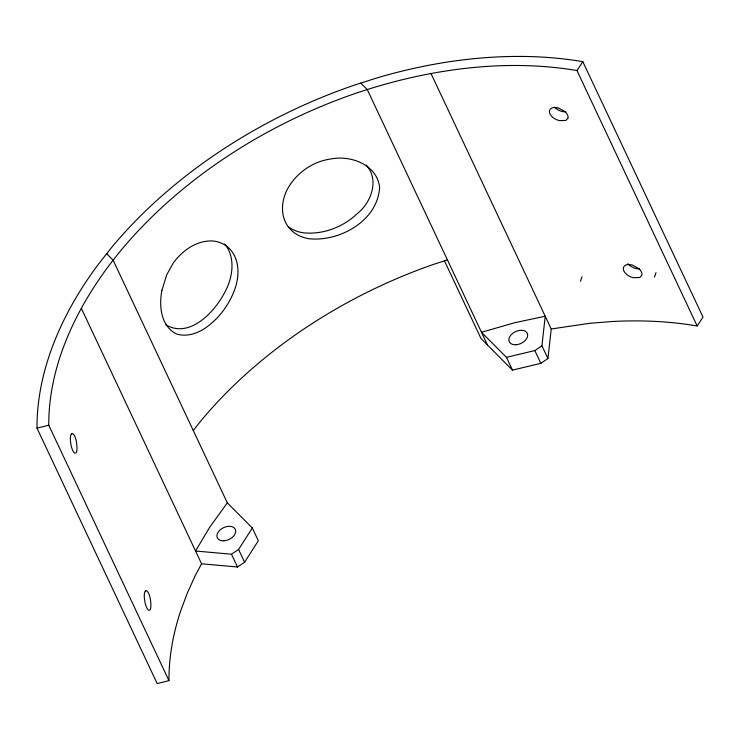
<?xml version="1.0" encoding="UTF-8"?>
<svg xmlns="http://www.w3.org/2000/svg" width="740" height="740" viewBox="0 0 740 740"><rect width="100%" height="100%" fill="white"/><g stroke="black" fill="none" stroke-linecap="round" stroke-linejoin="round"><path stroke-width="1.11" d="M547.933 358.567L541.93 345.793L545.213 316.221L514.457 322.788L481.49 332.269L506.456 357.346L512.469 370.12L540.838 363.331L547.933 358.567L551.217 328.995L431.032 73.575M580.502 281.293L581.991 276.769M654.512 277.121L656.001 272.607M81.363 308.358L201.558 563.778L195.258 575.572L187.211 593.351L180.597 611.111A372.895 243.664 -25.2 0 0 168.96 680.634L157.185 683.575L37 428.155A385.327 251.785 -25.2 0 1 97.615 265.262L111.444 247.669A385.327 251.785 -25.2 0 1 352.629 85.729L376.373 78.098A385.327 251.785 -25.2 0 1 582.815 61.67L703 317.09L697.163 325.97A372.895 243.664 -25.2 0 0 611.878 321.53L589.355 323.325L551.217 328.995M227.328 502.876L209.494 527.555L195.545 551.004L231.49 554.241L238.585 549.469L252.331 527.99L227.328 502.876L113.146 260.23L106.68 253.737M201.558 563.778L237.494 567.007L244.598 562.243L258.334 540.755L252.331 527.99M697.163 325.97L576.969 70.559L582.815 61.67M193.269 430.504L200.929 420.838A372.895 243.664 -25.2 0 1 434.334 264.115L447.441 259.907M506.456 357.346L534.826 350.557L541.93 345.793M37 428.155L48.766 425.223A372.895 243.664 -25.2 0 1 60.412 355.7C73.427 317.099 94.998 281.903 120.805 250.555A372.895 243.664 -25.2 0 1 354.21 93.841C398.564 78.653 444.842 68.82 491.684 66.119A372.895 243.664 -25.2 0 1 576.969 70.559M565.73 111.814L564.99 111.87A9.962 5.985 24.4 0 1 554.528 107.189M627.326 264.578L631.868 264.855L638.648 268.454A9.833 5.596 28.1 0 1 641.857 275.271L639.841 277.5L633.523 277.74A9.944 5.976 24.4 0 1 623.848 270.997A9.944 5.976 24.4 0 1 627.317 264.568M639.647 268.897L638.907 268.953A9.962 5.985 24.4 0 1 627.955 263.699M165.908 324.832C192.197 340.539 221.112 305.333 228.882 283.133A49.589 35.539 -52.7 0 0 224.738 244.08M360.805 83.093L367.308 89.633L487.503 345.043M512.469 370.12L481 338.513L444.352 260.647M366.245 165.103C379.583 179.663 371.314 202.64 357.328 213.527C343.184 227.162 323.019 234.83 303.335 232.813A49.571 37.203 -36.6 0 1 288.36 226.865M534.826 350.557L540.838 363.331M238.585 549.469L244.598 562.243M231.49 554.241L237.494 567.007M48.766 425.223L168.96 680.634M379.611 187.248C377.853 220.585 340.086 241.795 309.32 238.78A49.571 37.203 -36.6 0 1 286.648 190.615C295.232 173.669 312.336 161.394 331.187 158.924C350.973 155.049 377.067 164.789 379.611 187.248M161.921 290.302C158.878 305.768 160.71 326.368 176.647 334.027C186.184 336.94 196.044 333.897 204.24 328.773C218.42 319.301 229.123 305.093 234.867 289.09A49.589 35.539 -52.7 0 0 212.204 240.916C196.211 240.537 182.401 250.573 173.29 262.978L166.796 274.679L161.921 290.302M567.941 118.187L565.924 120.426L559.607 120.657A9.944 5.976 24.4 0 1 549.931 113.914A9.944 5.976 24.4 0 1 553.4 107.494L557.951 107.772L564.731 111.37A9.833 5.596 28.1 0 1 567.941 118.187M71.761 433.779L71.336 434.029A10.184 2.951 79.9 0 0 70.448 441.17L71.29 446.276A9.833 2.849 79.9 0 0 74.5 453.084L75.998 452.963A10.184 2.951 79.9 0 0 76.895 445.822L76.618 443.26A9.916 3.321 82.6 0 0 72.085 433.621L71.761 433.779M145.678 590.862L145.253 591.103A10.184 2.951 79.9 0 0 144.365 598.253L145.207 603.359A9.833 2.849 79.9 0 0 148.416 610.167L149.915 610.047A10.184 2.951 79.9 0 0 150.812 602.906L150.535 600.334A9.916 3.321 82.6 0 0 146.002 590.705L145.678 590.862M515.863 344.748A9.944 6.494 -25.2 0 0 527.343 333.481A9.944 6.494 -25.2 0 0 511.58 334.332A9.944 6.494 -25.2 0 0 515.863 344.748M223.915 540.783A9.944 6.494 -25.2 0 0 235.403 529.507A9.944 6.494 -25.2 0 0 219.632 530.367A9.944 6.494 -25.2 0 0 223.915 540.783"/></g></svg>
